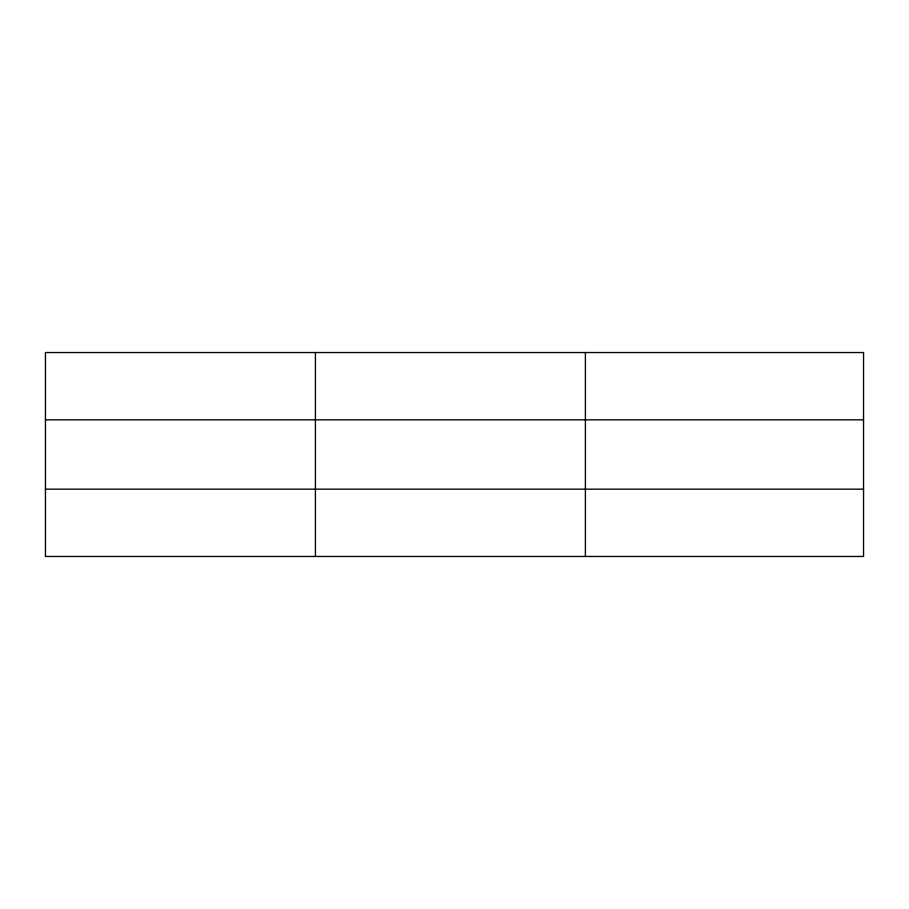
<?xml version="1.0" encoding="UTF-8"?>
<svg xmlns="http://www.w3.org/2000/svg" width="909" height="909" viewBox="0 0 909 909"><rect width="100%" height="100%" fill="white"/><g stroke="black" fill="none" stroke-linecap="round" stroke-linejoin="round"><path stroke-width="1.36" d="M315.423 352.533L315.423 556.467M585.396 352.533L585.396 556.467M45.45 419.833L863.55 419.833M45.45 489.167L863.55 489.167M863.55 352.533L863.55 556.467L45.45 556.467L45.45 352.533L863.55 352.533"/></g></svg>
